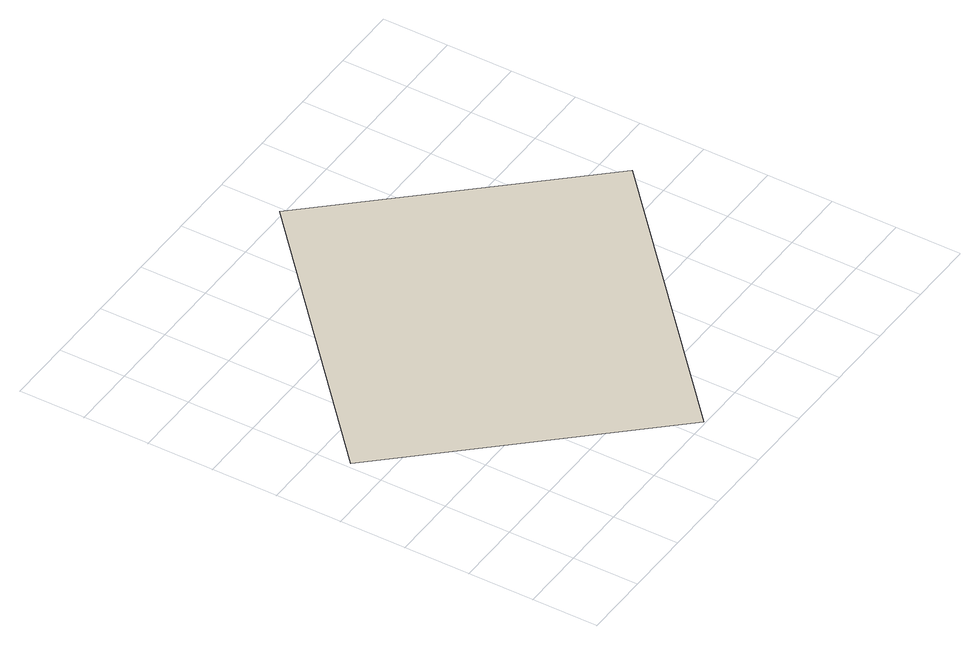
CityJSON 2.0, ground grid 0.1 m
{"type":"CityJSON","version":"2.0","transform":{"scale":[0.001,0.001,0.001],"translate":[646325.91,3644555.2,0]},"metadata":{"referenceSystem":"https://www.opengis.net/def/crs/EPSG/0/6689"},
"CityObjects":{
"otherconstruction1":{"type":"OtherConstruction","attributes":{"class":"09","function":"0902"},"geometry":[{"type":"MultiSurface","lod":"0","boundaries":[[[0,1,2,3]]]}]}
},
"vertices":[
[8,352,0],[395,706,0],[714,357,0],[328,3,0]
]}
